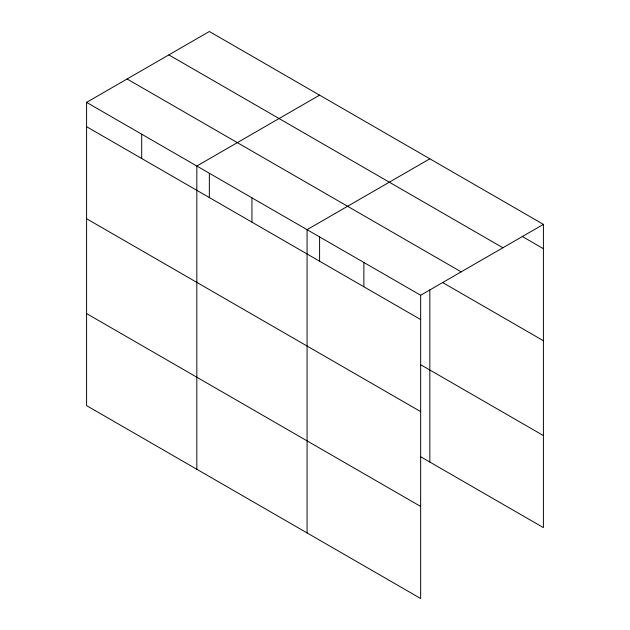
<?xml version="1.0" encoding="UTF-8"?>
<svg xmlns="http://www.w3.org/2000/svg" width="630" height="630" viewBox="0 0 630 630"><rect width="100%" height="100%" fill="white"/><g stroke="black" fill="none" stroke-linecap="round" stroke-linejoin="round"><path stroke-width="0.94" d="M86.586 102.375L420.651 295.25L420.651 598.5L86.586 405.626L86.586 102.375L209.349 31.5L543.414 224.375L543.414 527.625L420.501 456.663M319.591 95.146L196.828 166.029L196.828 469.271M429.833 158.799L307.07 229.674L307.07 532.925M420.651 295.25L543.414 224.375M522.231 236.447L543.414 248.685M168.832 54.889L502.905 247.763M127.095 78.986L461.168 271.861M442.551 282.492L543.414 340.736M86.586 126.685L420.651 319.56M420.501 364.613L543.414 435.574M86.586 218.736L420.651 411.61M86.586 313.575L420.651 506.449M429.833 289.824L429.833 462.042M363.864 262.466L363.864 286.768M319.591 236.927L319.591 261.371M251.945 197.852L251.945 222.154M209.349 173.281L209.349 197.726M141.703 134.198L141.703 158.508"/></g></svg>
